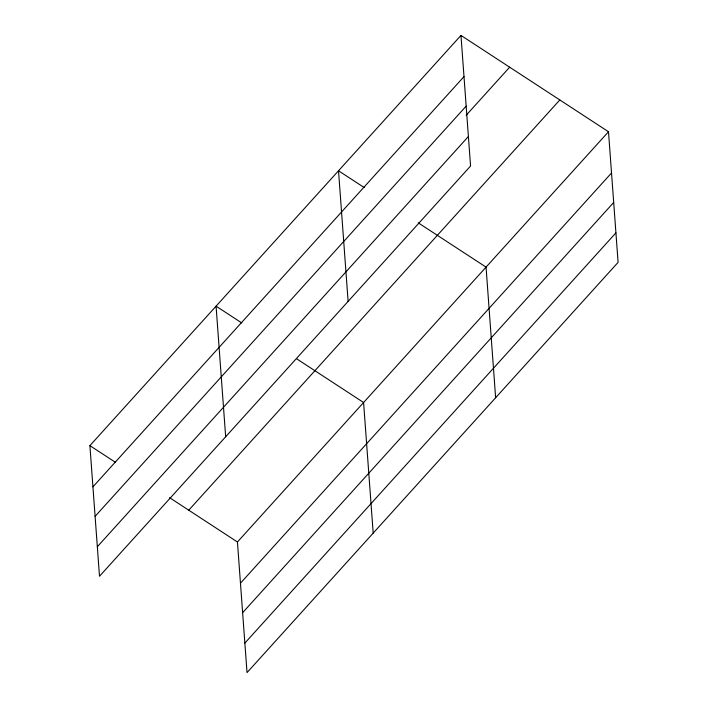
<?xml version="1.0" encoding="UTF-8"?>
<svg xmlns="http://www.w3.org/2000/svg" width="708" height="708" viewBox="0 0 708 708"><rect width="100%" height="100%" fill="white"/><g stroke="black" fill="none" stroke-linecap="round" stroke-linejoin="round"><path stroke-width="1.06" d="M460.97 35.4L470.563 166.008L99.501 576.25L89.907 445.642L460.97 35.4L608.499 131.75L618.093 262.358L247.03 672.6L237.437 541.992L608.499 131.75M92.934 486.847L463.997 76.606M95.102 516.353L466.165 106.112M466.138 115.316L509.654 67.198M97.332 546.744L468.395 136.502M188.753 510.194L559.816 99.952M240.463 583.197L611.526 172.956M242.623 612.703L613.686 202.461M244.862 643.094L615.925 232.852M364.239 187.576L338.521 170.778L348.115 301.387M418.216 222.825L486.051 267.128L495.635 397.737M241.791 322.954L216.073 306.157L225.666 436.765M296.67 358.806L363.593 402.507L373.187 533.115M89.907 445.642L115.634 462.439M169.601 497.689L237.437 541.992"/></g></svg>
